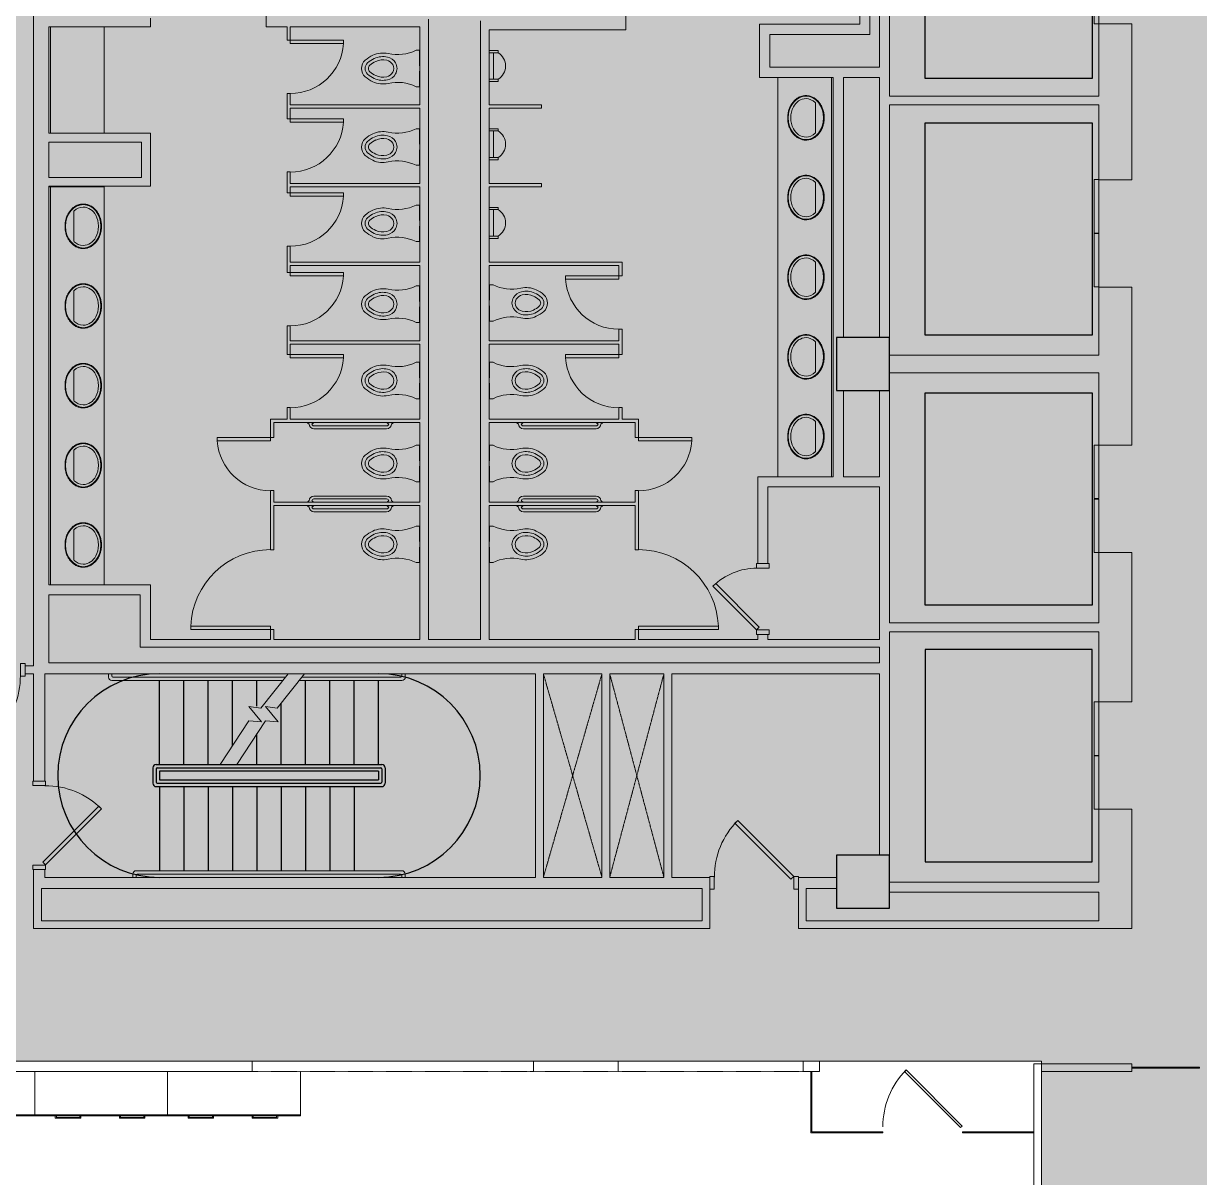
# Model space of a CAD drawing. Header units: inches. Extents: x 45807 to 48637, y -37659 to -35436.
# Drawn here: x 46402 to 46933, y -36914 to -36393 of the extents above; entities that cross this region are included whole.
import ezdxf

# ---------------------------------------------------------------- set-up
doc = ezdxf.new("R2010")
doc.units = ezdxf.units.IN
doc.header["$MEASUREMENT"] = 0
doc.linetypes.add('Demolished', pattern=[0.1875, 0.125, -0.0625])
doc.linetypes.add('Hidden 1_8_', pattern=[0.1875, 0.125, -0.0625])
for name, color, linetype, lineweight in [('3TRGC2LAT60_dwg', 8, 'Continuous', 9), ('A-DETL', 90, 'Continuous', 9), ('A-DETL-GENF', 92, 'Continuous', 9), ('A-DETL-HDLN', 90, 'Hidden 1_8_', 9), ('A-DETL-THIN', 151, 'Continuous', 9), ('A-DOOR', 31, 'Continuous', 13), ('A-DOOR-FRAM', 31, 'Continuous', 20), ('A-WALL', 113, 'Continuous', 9), ('AFUFR-3-DWLM', 7, 'Continuous', 9), ('AFUFR-3-EDLM', 7, 'Continuous', 9), ('AFUFR-3-HNPT', 7, 'Continuous', 9), ('AFUFR-3-TPLM', 7, 'Continuous', 9), ('I-FURN', 30, 'Continuous', 9), ('I-WALL', 2, 'Continuous', 9), ('P-SANR-FIXT', 6, 'Continuous', 9), ('Q-CASE', 31, 'Continuous', 9), ('Q-SPCQ', 91, 'Continuous', 9), ('S-COLS', 52, 'Continuous', 9)]:
    doc.layers.add(name, color=color, linetype=linetype, lineweight=lineweight)

# ---------------------------------------------------------------- blocks, each defined once
blk = doc.blocks.new('Single Flush - OTJ_SOLIDFLUSH_ALUM-4817984-FIRST FLOOR DEMOLITION')
at = {"layer": 'A-DOOR', "lineweight": 20}
for p, q in [((-7.42, 28.2), (-8.65, 26.96)), ((-8.65, 26.96), (16.67, 1.64)), ((17.91, 2.87), (-7.42, 28.2)), ((16.67, 1.64), (17.91, 2.87))]:
    blk.add_line(p, q, dxfattribs=at)
at = {"layer": 'A-DOOR', "lineweight": 9}
blk.add_arc((17.91, 2.87), 35.81, 135, 180.5, dxfattribs=at)
at = {"layer": 'A-DOOR-FRAM'}
for p, q in [((-20, -2.88), (-20, 2.87)), ((-20, 2.87), (-18, 2.87)), ((-18, -2.88), (-18, 2.87)), ((18, -2.88), (18, 2.87)), ((18, 2.87), (20, 2.87)), ((20, -2.88), (20, 2.87)), ((-20, -2.88), (-18, -2.88)), ((18, -2.88), (20, -2.88))]:
    blk.add_line(p, q, dxfattribs=at)
blk = doc.blocks.new('Concrete-Rectangular-Column - 24 x 24-V12-FIRST FLOOR DEMOLITION')
at = {"layer": 'S-COLS', "lineweight": 30}
for p, q in [((12, 12), (-12, 12)), ((-12, 12), (-12, -12)), ((12, -12), (12, 12)), ((-12, -12), (12, -12))]:
    blk.add_line(p, q, dxfattribs=at)
blk = doc.blocks.new('Single Glass Door - 36_ x 84_-5262769-FIRST FLOOR DEMOLITION')
at = {"layer": 'A-DOOR', "lineweight": 20}
for p, q in [((-7.42, 28.2), (-8.12, 27.49)), ((-8.12, 27.49), (17.2, 2.17)), ((17.91, 2.87), (-7.42, 28.2)), ((17.2, 2.17), (17.91, 2.87))]:
    blk.add_line(p, q, dxfattribs=at)
at = {"layer": 'A-DOOR', "lineweight": 9}
blk.add_arc((17.91, 2.87), 35.81, 135, 180.5, dxfattribs=at)
blk = doc.blocks.new('Single Flush - OTJ_SOLIDFLUSH_ALUM-4817986-FIRST FLOOR DEMOLITION')
at = {"layer": 'A-DOOR', "lineweight": 20}
for p, q in [((-7.42, 28.2), (-8.65, 26.96)), ((-8.65, 26.96), (16.67, 1.64)), ((17.91, 2.87), (-7.42, 28.2)), ((16.67, 1.64), (17.91, 2.87))]:
    blk.add_line(p, q, dxfattribs=at)
at = {"layer": 'A-DOOR', "lineweight": 9}
blk.add_arc((17.91, 2.87), 35.81, 135, 180.5, dxfattribs=at)
at = {"layer": 'A-DOOR-FRAM'}
for p, q in [((-20, -2.88), (-20, 2.87)), ((-20, 2.87), (-18, 2.87)), ((-18, -2.88), (-18, 2.87)), ((18, -2.88), (18, 2.87)), ((18, 2.87), (20, 2.87)), ((20, -2.88), (20, 2.87)), ((-20, -2.88), (-18, -2.88)), ((18, -2.88), (20, -2.88))]:
    blk.add_line(p, q, dxfattribs=at)
blk = doc.blocks.new('Elevator Door-Center _1_ - 48_ x 84_-4818869-FIRST FLOOR DEMOLITION')
at = {"layer": 'Q-SPCQ'}
for p, q in [((-28.15, 9.5), (-4.03, 9.5)), ((-28.15, 9.5), (-28.15, 7.5)), ((-4.03, 7.5), (-28.15, 7.5)), ((-4.03, 7.5), (-4.03, 9.5)), ((-3.78, 9.5), (20.35, 9.5)), ((-3.78, 7.5), (-3.78, 9.5)), ((20.35, 7.5), (-3.78, 7.5)), ((20.35, 9.5), (20.35, 7.5))]:
    blk.add_line(p, q, dxfattribs=at)
blk = doc.blocks.new('Single-Flush - 24_ x 84_-4824302-FIRST FLOOR DEMOLITION')
at = {"layer": 'A-DOOR', "lineweight": 20}
for p, q in [((10.5, 0.75), (10.5, 24.77)), ((12, 24.77), (10.5, 24.77)), ((12, 0.75), (12, 24.77)), ((12, 0.75), (10.5, 0.75))]:
    blk.add_line(p, q, dxfattribs=at)
at = {"layer": 'A-DOOR', "lineweight": 9}
blk.add_arc((12, 0.75), 24.07, 93.5734, 180, dxfattribs=at)
blk = doc.blocks.new('Single-Flush - 36_ x 84_-4824223-FIRST FLOOR DEMOLITION')
at = {"layer": 'A-DOOR', "lineweight": 20}
for p, q in [((16.5, -0.75), (16.5, -36.79)), ((18, -0.75), (16.5, -0.75)), ((18, -0.75), (18, -36.79)), ((18, -36.79), (16.5, -36.79))]:
    blk.add_line(p, q, dxfattribs=at)
at = {"layer": 'A-DOOR', "lineweight": 9}
blk.add_arc((18, -0.75), 36.07, 180, 267.6164, dxfattribs=at)
blk = doc.blocks.new('Single-Flush - 24_ x 84_-4824374-FIRST FLOOR DEMOLITION')
at = {"layer": 'A-DOOR', "lineweight": 20}
for p, q in [((10.5, -0.75), (10.5, -24.77)), ((12, -0.75), (10.5, -0.75)), ((12, -0.75), (12, -24.77)), ((12, -24.77), (10.5, -24.77))]:
    blk.add_line(p, q, dxfattribs=at)
at = {"layer": 'A-DOOR', "lineweight": 9}
blk.add_arc((12, -0.75), 24.07, 180, 266.4266, dxfattribs=at)
blk = doc.blocks.new('Single-Flush - 36_ x 84_-4824839-FIRST FLOOR DEMOLITION')
at = {"layer": 'A-DOOR', "lineweight": 20}
for p, q in [((16.5, 0.75), (16.5, 36.79)), ((18, 36.79), (16.5, 36.79)), ((18, 0.75), (18, 36.79)), ((18, 0.75), (16.5, 0.75))]:
    blk.add_line(p, q, dxfattribs=at)
at = {"layer": 'A-DOOR', "lineweight": 9}
blk.add_arc((18, 0.75), 36.07, 92.3836, 180, dxfattribs=at)
blk = doc.blocks.new('Single Flush - 2_3-4825079-FIRST FLOOR DEMOLITION')
at = {"layer": 'A-DOOR', "lineweight": 20}
for p, q in [((-7, -21.3), (12.67, -1.64)), ((13.91, -2.88), (-5.76, -22.54)), ((12.67, -1.64), (13.91, -2.88)), ((-5.76, -22.54), (-7, -21.3))]:
    blk.add_line(p, q, dxfattribs=at)
at = {"layer": 'A-DOOR', "lineweight": 9}
blk.add_arc((13.91, -2.88), 27.81, 179.5, 225, dxfattribs=at)
at = {"layer": 'A-DOOR-FRAM'}
for p, q in [((-16, 2.88), (-16, -2.88)), ((-16, 2.88), (-14, 2.88)), ((-14, 2.88), (-14, -2.88)), ((14, 2.88), (14, -2.88)), ((14, 2.88), (16, 2.88)), ((16, 2.88), (16, -2.88)), ((-16, -2.88), (-14, -2.88)), ((14, -2.88), (16, -2.88))]:
    blk.add_line(p, q, dxfattribs=at)
blk = doc.blocks.new('P-Urinal-Wall-3D - P-Urinal-Wall-3D-4825173-FIRST FLOOR DEMOLITION')
at = {"layer": 'P-SANR-FIXT'}
for p, q in [((-11.29, 2), (-11.29, 6)), ((-11.29, 6), (-10.29, 6)), ((-10.29, 6), (-10.29, 2)), ((2.73, 6), (1.71, 6)), ((1.71, 6), (1.71, 2)), ((2.73, 2), (2.73, 6)), ((-10.29, 2), (-11.29, 2)), ((1.71, 3.85), (-10.29, 3.85)), ((-10.29, 3.85), (-10.29, 2)), ((-10.29, 2), (1.71, 2)), ((1.71, 2), (1.71, 3.85)), ((1.71, 2), (2.73, 2))]:
    blk.add_line(p, q, dxfattribs=at)
blk.add_arc((-4.29, 2.39), 7, 31.0027, 148.9973, dxfattribs=at)
blk = doc.blocks.new('P-Toilet-Wall-3D - Wall Mount-4825311-FIRST FLOOR DEMOLITION')
at = {"layer": 'P-SANR-FIXT'}
for p, q in [((46612.56, -36553.1), (46612.56, -36546.1)), ((46612.56, -36546.1), (46614.18, -36546.1)), ((46612.5, -36553.1), (46612.56, -36553.1)), ((46612.56, -36555.6), (46612.5, -36555.6)), ((46612.56, -36562.6), (46612.56, -36555.6)), ((46614.18, -36562.6), (46612.56, -36562.6))]:
    blk.add_line(p, q, dxfattribs=at)
for centre, radius, start, end in [((46622.6, -36529.25), 18.83, 243.4615, 282.704), ((46628.35, -36554.78), 5.71, 102.704, 149.296), ((46629.14, -36558.28), 10.93, 65.296, 102.704), ((46629.14, -36558.28), 9.3, 65.296, 102.704), ((46627.82, -36561.16), 12.47, 48.704, 65.296), ((46627.82, -36561.16), 14.09, 48.704, 65.296), ((46627.63, -36554.35), 4.87, 149.296, 210.704), ((46627.63, -36554.35), 3.4, 149.296, 210.704), ((46628.35, -36554.78), 4.24, 102.704, 149.296), ((46629.14, -36558.28), 7.83, 65.296, 102.704), ((46627.82, -36561.16), 11, 48.704, 65.296), ((46633.8, -36554.35), 1.93, 311.296, 48.704), ((46633.8, -36554.35), 3.4, 311.296, 48.704), ((46633.8, -36554.35), 5.03, 311.296, 48.704), ((46622.6, -36579.45), 18.83, 77.296, 116.5385), ((46628.35, -36553.92), 5.71, 210.704, 257.296), ((46628.35, -36553.92), 4.24, 210.704, 257.296), ((46629.14, -36550.41), 10.93, 257.296, 294.704), ((46629.14, -36550.41), 9.3, 257.296, 294.704), ((46629.14, -36550.41), 7.83, 257.296, 294.704), ((46627.82, -36547.54), 11, 294.704, 311.296), ((46627.82, -36547.54), 12.47, 294.704, 311.296), ((46627.82, -36547.54), 14.09, 294.704, 311.296)]:
    blk.add_arc(centre, radius, start, end, dxfattribs=at)
blk = doc.blocks.new('C-Counter Top - ADJ HEIGHT-4827639-FIRST FLOOR DEMOLITION')
at = {"layer": 'Q-CASE'}
for p, q in [((-47.26, -0.75), (0.74, -0.75)), ((-47.26, -25), (0.74, -25))]:
    blk.add_line(p, q, dxfattribs=at)
blk = doc.blocks.new('P-Lavatory-Circular - LAVATORY-2975574-FIRST FLOOR DEMOLITION')
at = {"layer": 'P-SANR-FIXT'}
for p, q in [((-6.55, 4.28), (-6.11, 4.28)), ((-6.11, 4.28), (-6.55, 4.28)), ((-6.11, 4.28), (-4.65, 4.27)), ((-4.65, 4.27), (-6.11, 4.28)), ((-4.65, 4.27), (-3.38, 4.27)), ((-3.38, 4.27), (-4.65, 4.27)), ((-3.38, 4.27), (-2.55, 4.27)), ((-2.55, 4.27), (-3.38, 4.27)), ((-2.55, 4.27), (0.05, 4.27)), ((0.05, 4.27), (-2.55, 4.27)), ((0.05, 4.27), (1.38, 4.27)), ((1.38, 4.27), (0.05, 4.27)), ((1.38, 4.27), (2.13, 4.27)), ((2.13, 4.27), (1.38, 4.27)), ((2.13, 4.27), (3.6, 4.27)), ((3.6, 4.27), (2.13, 4.27)), ((3.6, 4.27), (4.3, 4.27)), ((4.3, 4.27), (3.6, 4.27)), ((4.3, 4.27), (4.92, 4.27)), ((4.92, 4.27), (4.3, 4.27)), ((4.92, 4.27), (5.55, 4.28)), ((5.55, 4.28), (4.92, 4.27)), ((5.55, 4.28), (5.64, 4.28)), ((5.64, 4.28), (5.55, 4.28)), ((5.64, 4.28), (5.69, 4.28)), ((5.69, 4.28), (5.64, 4.28)), ((5.69, 4.28), (6.3, 4.28)), ((6.3, 4.28), (5.69, 4.28)), ((6.3, 4.28), (6.45, 4.28)), ((6.45, 4.28), (6.3, 4.28)), ((6.45, 4.28), (6.55, 4.28)), ((6.55, 4.28), (6.45, 4.28)), ((0.13, -6.89), (-0.13, -6.89)), ((-0.13, -6.89), (0.13, -6.89))]:
    blk.add_line(p, q, dxfattribs=at)
for centre, radius, start, end in [((-2.73, -0.08), 5.97, 135.0983, 178.3066), ((-2.73, -0.08), 5.97, 135.0981, 178.3067), ((-2.24, 0.23), 6.45, 181.2745, 245.2065), ((-2.24, 0.23), 6.45, 181.2743, 245.2066), ((-6.56, 3.68), 0.604, 89.7857, 131.7769), ((-6.56, 3.68), 0.604, 89.7871, 131.7784), ((2.24, 0.23), 6.45, 294.7935, 358.7255), ((2.24, 0.23), 6.45, 294.7935, 358.7255), ((6.56, 3.68), 0.604, 48.2231, 90.2143), ((6.56, 3.68), 0.604, 48.2231, 90.2145), ((2.73, -0.08), 5.97, 1.6934, 44.9017), ((2.73, -0.08), 5.97, 1.6934, 44.9017), ((-0.13, 2.98), 9.86, 240.715, 269.9869), ((-0.13, 2.98), 9.86, 240.715, 269.987), ((0.13, 2.98), 9.86, 270.0131, 299.285), ((0.13, 2.98), 9.86, 270.0131, 299.285)]:
    blk.add_arc(centre, radius, start, end, dxfattribs=at)
blk.add_ellipse((0, 0), major_axis=(9.81, 0), ratio=0.814875, dxfattribs=at)
for points in [[(10.06, 0), (10.06, 0.3), (10.02, 0.87), (9.89, 1.58), (9.72, 2.14), (9.57, 2.56), (9.4, 2.96), (9.2, 3.36), (8.97, 3.75), (8.72, 4.13), (8.44, 4.5), (8.14, 4.86), (7.82, 5.2), (7.48, 5.53), (7.12, 5.84), (6.74, 6.14), (6.34, 6.42), (5.92, 6.68), (5.48, 6.93), (5.03, 7.15), (4.57, 7.36), (4.09, 7.55), (3.61, 7.71), (3.11, 7.86), (2.61, 7.98), (2.09, 8.08), (1.57, 8.16), (1.05, 8.22), (0.53, 8.25), (0, 8.26), (-0.53, 8.25), (-1.03, 8.22), (-1.51, 8.17), (-2.11, 8.08), (-2.72, 7.96), (-3.3, 7.8), (-3.87, 7.63), (-4.58, 7.37), (-5.37, 7), (-6.01, 6.63), (-6.49, 6.32), (-6.95, 5.98), (-7.49, 5.53), (-7.98, 5.04), (-8.33, 4.64), (-8.67, 4.21), (-9.04, 3.66), (-9.41, 2.97), (-9.7, 2.24), (-9.91, 1.51), (-10.03, 0.77), (-10.06, 0.26), (-10.06, 0)], [(-10.06, 0), (-10.06, -0.29), (-10.02, -0.87), (-9.89, -1.57), (-9.72, -2.13), (-9.57, -2.55), (-9.4, -2.96), (-9.2, -3.35), (-8.97, -3.74), (-8.72, -4.12), (-8.44, -4.49), (-8.14, -4.85), (-7.82, -5.19), (-7.48, -5.52), (-7.12, -5.84), (-6.74, -6.13), (-6.34, -6.41), (-5.92, -6.68), (-5.48, -6.92), (-5.03, -7.15), (-4.57, -7.35), (-4.09, -7.54), (-3.61, -7.71), (-3.11, -7.85), (-2.61, -7.97), (-2.09, -8.07), (-1.57, -8.15), (-1.05, -8.21), (-0.53, -8.24), (0, -8.25), (0.53, -8.24), (1.03, -8.21), (1.51, -8.16), (2.12, -8.07), (2.72, -7.95), (3.3, -7.8), (3.87, -7.62), (4.58, -7.36), (5.37, -6.99), (6.01, -6.62), (6.49, -6.31), (6.95, -5.98), (7.49, -5.53), (7.98, -5.04), (8.33, -4.63), (8.67, -4.2), (9.04, -3.65), (9.41, -2.96), (9.7, -2.24), (9.91, -1.5), (10.03, -0.76), (10.06, -0.25), (10.06, 0)]]:
    blk.add_open_spline(points, degree=3, knots=[0, 0, 0, 0, 0.033333, 0.066667, 0.083333, 0.1, 0.116667, 0.133333, 0.15, 0.166667, 0.183333, 0.2, 0.216667, 0.233333, 0.25, 0.266667, 0.283333, 0.3, 0.316667, 0.333333, 0.35, 0.366667, 0.383333, 0.4, 0.416667, 0.433333, 0.45, 0.466667, 0.483333, 0.5, 0.516667, 0.533333, 0.547917, 0.5625, 0.591667, 0.60625, 0.620833, 0.65, 0.679167, 0.708333, 0.722917, 0.7375, 0.766667, 0.795833, 0.810417, 0.825, 0.854167, 0.883333, 0.9125, 0.941667, 0.970833, 1, 1, 1, 1], dxfattribs=at)
blk = doc.blocks.new('P-Grab_Bar-36in - 36 INCH-3759717-FIRST FLOOR DEMOLITION')
at = {"layer": 'I-FURN'}
for p, q in [((46625.64, -36608.74), (46625.71, -36608.74)), ((46626.98, -36608.74), (46627.05, -36608.74)), ((46627.92, -36606.56), (46660.78, -36606.56)), ((46660.77, -36607.83), (46627.92, -36607.83)), ((46661.64, -36608.74), (46661.71, -36608.74)), ((46662.98, -36608.74), (46663.05, -36608.74)), ((46624.95, -36609.35), (46624.95, -36609.21)), ((46627.75, -36609.35), (46624.95, -36609.35)), ((46627.75, -36609.21), (46627.75, -36609.35)), ((46660.95, -36609.35), (46660.95, -36609.21)), ((46663.75, -36609.35), (46660.95, -36609.35)), ((46663.75, -36609.21), (46663.75, -36609.35))]:
    blk.add_line(p, q, dxfattribs=at)
for centre, radius, start, end in [((46625.39, -36608.61), 0.259, 270.2678, 327.7398), ((46625.64, -36608.77), 0.0327, 86.7864, 147.7398), ((46627.92, -36608.77), 2.21, 90, 179.1445), ((46627.93, -36608.78), 0.946, 90.5765, 177.6589), ((46627.05, -36608.77), 0.0327, 32.2602, 93.2136), ((46627.3, -36608.61), 0.259, 212.2602, 269.7322), ((46660.76, -36608.78), 0.946, 2.3393, 89.6607), ((46660.77, -36608.77), 2.21, 0.8636, 89.8856), ((46661.39, -36608.61), 0.259, 270.2661, 327.7339), ((46661.64, -36608.77), 0.0327, 86.7675, 147.7339), ((46663.05, -36608.77), 0.0327, 32.2704, 93.2464), ((46663.3, -36608.61), 0.259, 212.2704, 269.7352), ((46625.04, -36609.21), 0.0934, 88.0011, 180), ((46625.04, -36609.02), 0.0984, 272.9558, 347.0471), ((46625.22, -36609.09), 0.0975, 89.156, 150.8479), ((46625.2, -36608.89), 0.0998, 280.0133, 343.9943), ((46625.38, -36608.97), 0.0983, 82.1862, 147.824), ((46627.31, -36608.97), 0.0983, 32.176, 97.8138), ((46627.49, -36608.89), 0.0998, 196.0057, 259.9867), ((46627.47, -36609.09), 0.0975, 29.1521, 90.844), ((46627.65, -36609.02), 0.0984, 192.9529, 267.0442), ((46627.65, -36609.21), 0.0934, 360, 91.9989), ((46661.04, -36609.21), 0.0934, 88, 180), ((46661.04, -36609.02), 0.0984, 272.955, 347.045), ((46661.22, -36609.09), 0.0975, 89.1532, 150.8468), ((46661.2, -36608.89), 0.0998, 280.0117, 343.9883), ((46661.38, -36608.97), 0.0983, 82.1794, 147.8206), ((46663.31, -36608.97), 0.0983, 32.1818, 97.8257), ((46663.49, -36608.89), 0.0998, 196.0161, 259.9895), ((46663.47, -36609.09), 0.0975, 29.154, 90.8489), ((46663.65, -36609.02), 0.0984, 192.9565, 267.0456), ((46663.65, -36609.21), 0.0934, 0, 92.0008)]:
    blk.add_arc(centre, radius, start, end, dxfattribs=at)
blk = doc.blocks.new('3TRGC2LAT60_dwg-5415756-FIRST FLOOR DEMOLITION')
at = {"layer": 'AFUFR-3-DWLM'}
for p, q in [((0, -19.5), (0, -20)), ((0, -20), (29.47, -20)), ((29.47, -19.5), (29.47, -20)), ((29.47, -19.5), (29.47, -20)), ((29.47, -20), (60, -20)), ((60, -19.5), (60, -20))]:
    blk.add_line(p, q, dxfattribs=at)
at = {"layer": 'AFUFR-3-EDLM'}
for p, q in [((0, -19.5), (0, 0)), ((60, -19.5), (60, 0)), ((60, -19.5), (0, -19.5))]:
    blk.add_line(p, q, dxfattribs=at)
at = {"layer": 'AFUFR-3-HNPT'}
for p, q in [((9.23, -21.08), (9.23, -20)), ((9.23, -21.08), (20.77, -21.08)), ((9.73, -20.78), (9.73, -20)), ((9.73, -20.78), (20.27, -20.78)), ((20.27, -20.78), (20.27, -20)), ((20.77, -21.08), (20.77, -20)), ((38.22, -21.08), (38.22, -20)), ((38.22, -21.08), (49.75, -21.08)), ((38.72, -20.78), (38.72, -20)), ((38.72, -20.78), (49.25, -20.78)), ((49.25, -20.78), (49.25, -20)), ((49.75, -21.08), (49.75, -20))]:
    blk.add_line(p, q, dxfattribs=at)
at = {"layer": 'AFUFR-3-TPLM'}
for p, q in [((0, -19.5), (0, 0)), ((60, -19.5), (60, 0)), ((0, -19.5), (60, -19.5))]:
    blk.add_line(p, q, dxfattribs=at)

msp = doc.modelspace()

# ---------------------------------------------------------------- hatches: boundary and pattern name
at = {"layer": 'A-DETL-GENF'}
h = msp.add_hatch(color=9, dxfattribs=at)
h.paths.add_polyline_path([(48135.43, -37658.85), (48135.43, -37255.85), (48256.43, -37255.85), (48256.43, -36855.85), (48636.43, -36855.85), (48636.43, -36432.85), (48075.43, -36432.85), (48075.43, -35435.85), (45807.43, -35435.85), (45807.43, -36911.1), (46010.06, -36911.1), (46010.06, -36715.47), (46346.43, -36715.47), (46346.43, -36861.97), (46862.06, -36861.97), (46862.06, -37049.35), (46569.93, -37049.35), (46569.93, -37658.85), (48134.43, -37658.85)], flags=0)
h.paths.add_polyline_path([(46426.05, -36636.53), (46426.05, -36636.53), (46425.7, -36636.26)], flags=0)
h.paths.add_polyline_path([(46424.23, -36620.61), (46424.23, -36620.61), (46424.32, -36620.54)], flags=0)
h.paths.add_polyline_path([(46426.05, -36600.53), (46426.05, -36600.53), (46425.2, -36599.88)], flags=0)
h.paths.add_polyline_path([(46424.23, -36584.61), (46424.23, -36584.61), (46424.32, -36584.54)], flags=0)
h.paths.add_polyline_path([(46747.54, -36560.8), (46747.54, -36560.8), (46747.54, -36546.77)], flags=0)
h.paths.add_polyline_path([(46747.54, -36575.15), (46747.54, -36575.15), (46747.54, -36560.8)], flags=0)
h.paths.add_polyline_path([(46749.59, -36574.71), (46749.59, -36574.71), (46750, -36574.71)], flags=0)
h.paths.add_polyline_path([(46433.88, -36566.57), (46433.88, -36566.57), (46433.88, -36564.83)], flags=0)
h.paths.add_polyline_path([(46426.05, -36564.53), (46426.05, -36564.53), (46425.2, -36563.88)], flags=0)
h.paths.add_polyline_path([(46424.23, -36548.61), (46424.23, -36548.61), (46424.32, -36548.54)], flags=0)
h.paths.add_polyline_path([(46749.59, -36538.71), (46749.59, -36538.71), (46750, -36538.71)], flags=0)
h.paths.add_polyline_path([(46426.05, -36528.53), (46426.05, -36528.53), (46425.2, -36527.88)], flags=0)
h.paths.add_polyline_path([(46747.54, -36517.73), (46747.54, -36517.73), (46747.54, -36514.32)], flags=0)
h.paths.add_polyline_path([(46424.23, -36512.61), (46424.23, -36512.61), (46424.32, -36512.54)], flags=0)
h.paths.add_polyline_path([(46749.59, -36502.71), (46749.59, -36502.71), (46750, -36502.71)], flags=0)
h.paths.add_polyline_path([(46426.05, -36492.53), (46426.05, -36492.53), (46425.2, -36491.88)], flags=0)
h.paths.add_polyline_path([(46747.54, -36474.67), (46747.54, -36474.67), (46747.54, -36473.46)], flags=0)
h.paths.add_polyline_path([(46747.54, -36489.02), (46747.54, -36489.02), (46747.54, -36478.32)], flags=0)
h.paths.add_polyline_path([(46749.59, -36466.71), (46749.59, -36466.71), (46750, -36466.71)], flags=0)

# ---------------------------------------------------------------- linework, layer by layer
at = {"layer": 'A-DETL', "lineweight": 30}
for p, q in [((46809.43, -36417.85), (46809.43, -36321.85)), ((46884.93, -36321.85), (46884.93, -36417.85)), ((46884.93, -36417.85), (46809.43, -36417.85)), ((46809.43, -36437.85), (46884.93, -36437.85)), ((46809.43, -36533.85), (46809.43, -36437.85)), ((46884.93, -36437.85), (46884.93, -36533.85)), ((46884.93, -36533.85), (46809.43, -36533.85)), ((46809.43, -36559.85), (46884.93, -36559.85)), ((46809.43, -36655.85), (46809.43, -36559.85)), ((46884.93, -36559.85), (46884.93, -36655.85)), ((46884.93, -36655.85), (46809.43, -36655.85)), ((46809.43, -36675.85), (46809.43, -36771.85)), ((46884.93, -36675.85), (46809.43, -36675.85)), ((46884.93, -36771.85), (46884.93, -36675.85)), ((46463.43, -36727.85), (46463.43, -36689.85)), ((46474.43, -36727.85), (46474.43, -36689.85)), ((46485.43, -36727.85), (46485.43, -36689.85)), ((46496.43, -36719.42), (46496.43, -36689.85)), ((46507.43, -36701.57), (46507.43, -36689.85)), ((46529.43, -36727.85), (46529.43, -36689.85)), ((46540.43, -36727.85), (46540.43, -36689.85)), ((46551.43, -36727.85), (46551.43, -36689.85)), ((46562.43, -36727.85), (46562.43, -36689.85)), ((46518.43, -36727.85), (46518.43, -36700.22)), ((46507.43, -36727.85), (46507.43, -36714.06)), ((46460.43, -36729.35), (46460.43, -36736.35)), ((46461.93, -36727.85), (46563.93, -36727.85)), ((46461.93, -36729.85), (46461.93, -36735.85)), ((46462.43, -36729.35), (46563.43, -36729.35)), ((46562.43, -36730.85), (46463.43, -36730.85)), ((46463.43, -36730.85), (46463.43, -36734.85)), ((46562.43, -36730.85), (46562.43, -36734.85)), ((46563.93, -36729.85), (46563.93, -36735.85)), ((46565.43, -36729.35), (46565.43, -36736.35)), ((46462.43, -36736.35), (46563.43, -36736.35)), ((46463.43, -36734.85), (46562.43, -36734.85)), ((46461.93, -36737.85), (46563.93, -36737.85)), ((46463.43, -36737.85), (46463.43, -36775.85)), ((46474.43, -36737.85), (46474.43, -36775.85)), ((46485.43, -36737.85), (46485.43, -36775.85)), ((46496.43, -36737.85), (46496.43, -36775.85)), ((46507.43, -36737.85), (46507.43, -36775.85)), ((46518.43, -36737.85), (46518.43, -36775.85)), ((46529.43, -36737.85), (46529.43, -36775.85)), ((46540.43, -36737.85), (46540.43, -36775.85)), ((46551.43, -36737.85), (46551.43, -36775.85)), ((46809.43, -36771.85), (46884.93, -36771.85))]:
    msp.add_line(p, q, dxfattribs=at)
at = {"layer": 'A-DETL', "lineweight": 13}
for p, q in [((46440.43, -36686.85), (46440.43, -36688.35)), ((46441.93, -36686.85), (46441.93, -36687.85)), ((46442.43, -36688.35), (46520.34, -36688.35)), ((46509.19, -36702.44), (46521.53, -36686.85)), ((46516.68, -36702.44), (46529.02, -36686.85)), ((46527.83, -36688.35), (46572.53, -36688.35)), ((46573.03, -36686.85), (46573.03, -36687.85)), ((46574.53, -36686.85), (46574.53, -36688.35)), ((46441.93, -36689.85), (46519.15, -36689.85)), ((46526.64, -36689.85), (46573.03, -36689.85)), ((46509.55, -36708.53), (46503.81, -36701.72)), ((46503.81, -36701.72), (46509.19, -36702.44)), ((46511.3, -36701.72), (46516.68, -36702.44)), ((46517.04, -36708.53), (46511.3, -36701.72)), ((46490.91, -36727.85), (46503.81, -36708.17)), ((46498.39, -36727.85), (46511.3, -36708.17)), ((46503.81, -36708.17), (46509.55, -36708.53)), ((46511.3, -36708.17), (46517.04, -36708.53)), ((46451.43, -36778.85), (46451.43, -36777.35)), ((46452.93, -36775.85), (46572.93, -36775.85)), ((46452.93, -36778.85), (46452.93, -36777.85)), ((46453.43, -36777.35), (46572.43, -36777.35)), ((46572.93, -36778.85), (46572.93, -36777.85)), ((46574.43, -36778.85), (46574.43, -36777.35))]:
    msp.add_line(p, q, dxfattribs=at)
at = {"layer": 'A-DETL', "lineweight": 30}
for centre, radius, start, end in [((46463.43, -36732.85), 46, 90, 270), ((46562.43, -36732.85), 46, 270, 90), ((46461.93, -36729.35), 1.5, 90, 180), ((46462.43, -36729.85), 0.5, 90, 180), ((46563.43, -36729.85), 0.5, 0, 90), ((46563.93, -36729.35), 1.5, 0, 90), ((46461.93, -36736.35), 1.5, 180, 270), ((46462.43, -36735.85), 0.5, 180, 270), ((46563.43, -36735.85), 0.5, 270, 0), ((46563.93, -36736.35), 1.5, 270, 0)]:
    msp.add_arc(centre, radius, start, end, dxfattribs=at)
at = {"layer": 'A-DETL', "lineweight": 13}
for centre, radius, start, end in [((46441.93, -36688.35), 1.5, 180, 270), ((46442.43, -36687.85), 0.5, 180, 270), ((46572.53, -36687.85), 0.5, 270, 0), ((46573.03, -36688.35), 1.5, 270, 0), ((46452.93, -36777.35), 1.5, 90, 180), ((46453.43, -36777.85), 0.5, 90, 180), ((46572.43, -36777.85), 0.5, 0, 90), ((46572.93, -36777.35), 1.5, 0, 90)]:
    msp.add_arc(centre, radius, start, end, dxfattribs=at)
at = {"layer": 'A-DETL-HDLN'}
for p, q in [((46636.93, -36686.85), (46663.43, -36778.85)), ((46663.43, -36686.85), (46636.93, -36778.85)), ((46666.93, -36686.85), (46691.43, -36778.85)), ((46691.43, -36686.85), (46666.93, -36778.85))]:
    msp.add_line(p, q, dxfattribs=at)
at = {"layer": 'A-DETL-THIN'}
for p, q in [((46346.43, -36861.97), (46862.06, -36861.97)), ((46862.06, -36861.97), (46862.06, -37049.35))]:
    msp.add_line(p, q, dxfattribs=at)
at = {"layer": 'A-WALL', "lineweight": 13}
for p, q in [((46406.43, -36280.35), (46406.43, -36683.35)), ((46788.81, -36305.85), (46788.81, -36412.76)), ((46784.56, -36398.01), (46784.56, -36309.81)), ((46779.93, -36314.44), (46779.93, -36393.38)), ((46793.43, -36425.85), (46793.43, -36314.1)), ((46413.43, -36442.6), (46413.43, -36394.6)), ((46779.93, -36393.38), (46734.61, -36393.38)), ((46734.61, -36393.38), (46734.61, -36417.38)), ((46902.93, -36393.22), (46887.93, -36393.22)), ((46887.93, -36393.22), (46887.93, -36425.85)), ((46902.93, -36463.6), (46902.93, -36393.22)), ((46739.23, -36398.01), (46784.56, -36398.01)), ((46739.23, -36412.76), (46739.23, -36398.01)), ((46734.61, -36417.38), (46767.93, -36417.38)), ((46788.81, -36412.76), (46739.23, -36412.76)), ((46767.93, -36417.38), (46767.93, -36597.81)), ((46772.56, -36417.38), (46788.81, -36417.38)), ((46772.56, -36534.85), (46772.56, -36417.38)), ((46788.81, -36417.38), (46788.81, -36534.85)), ((46793.43, -36534.85), (46793.43, -36429.85)), ((46887.93, -36429.85), (46887.93, -36463.6)), ((46413.43, -36462.6), (46413.43, -36446.6)), ((46887.93, -36463.6), (46902.93, -36463.6)), ((46413.43, -36646.6), (46413.43, -36466.6)), ((46902.93, -36512.1), (46887.93, -36512.1)), ((46887.93, -36512.1), (46887.93, -36542.85)), ((46902.93, -36583.6), (46902.93, -36512.1)), ((46887.93, -36542.85), (46793.43, -36542.85)), ((46793.43, -36550.85), (46887.93, -36550.85)), ((46887.93, -36550.85), (46887.93, -36583.6)), ((46772.56, -36597.81), (46772.56, -36558.85)), ((46788.81, -36558.85), (46788.81, -36597.81)), ((46793.43, -36663.85), (46793.43, -36558.85)), ((46887.93, -36583.6), (46902.93, -36583.6)), ((46767.93, -36597.81), (46733.84, -36597.81)), ((46733.84, -36597.81), (46733.84, -36637.07)), ((46788.81, -36597.81), (46772.56, -36597.81)), ((46738.46, -36602.43), (46788.81, -36602.43)), ((46738.46, -36637.07), (46738.46, -36602.43)), ((46788.81, -36602.43), (46788.81, -36671.35)), ((46902.93, -36632.1), (46887.93, -36632.1)), ((46887.93, -36632.1), (46887.93, -36663.85)), ((46902.93, -36699.6), (46902.93, -36632.1)), ((46733.84, -36637.07), (46738.46, -36637.07)), ((46459.37, -36646.6), (46413.43, -36646.6)), ((46413.43, -36681.85), (46413.43, -36651.22)), ((46413.43, -36651.22), (46454.75, -36651.22)), ((46454.75, -36651.22), (46454.75, -36674.85)), ((46459.37, -36671.35), (46459.37, -36646.6)), ((46733.84, -36669.07), (46733.84, -36671.35)), ((46738.46, -36669.07), (46733.84, -36669.07)), ((46738.46, -36671.35), (46738.46, -36669.07)), ((46793.43, -36768.85), (46793.43, -36667.85)), ((46887.93, -36667.85), (46887.93, -36699.6)), ((46454.75, -36674.85), (46459.37, -36674.85)), ((46788.81, -36674.85), (46788.81, -36681.85)), ((46406.43, -36686.85), (46406.56, -36686.85)), ((46411.56, -36686.85), (46413.43, -36686.85)), ((46788.81, -36686.85), (46788.81, -36768.85)), ((46887.93, -36699.6), (46902.93, -36699.6)), ((46902.93, -36748.1), (46887.93, -36748.1)), ((46887.93, -36748.1), (46887.93, -36780.97)), ((46902.93, -36801.97), (46902.93, -36748.1)), ((46887.93, -36780.97), (46793.43, -36780.97)), ((46793.43, -36785.6), (46887.93, -36785.6)), ((46887.93, -36785.6), (46887.93, -36798.47)), ((46887.93, -36801.97), (46902.93, -36801.97)), ((46505.37, -36861.97), (46346.68, -36861.97)), ((46505.37, -36866.6), (46505.37, -36861.97)), ((46632.43, -36861.97), (46630.68, -36861.97)), ((46761.68, -36861.97), (46754.43, -36861.97)), ((46761.68, -36866.6), (46761.68, -36861.97)), ((46342.06, -36866.6), (46505.37, -36866.6)), ((46630.68, -36866.6), (46632.43, -36866.6)), ((46754.43, -36866.6), (46761.68, -36866.6)), ((46902.93, -36865.1), (46902.93, -36864.6)), ((46858.56, -36894.35), (46858.56, -36893.85))]:
    msp.add_line(p, q, dxfattribs=at)
at = {"layer": 'A-WALL', "color": 250, "linetype": 'Demolished', "lineweight": 20}
for p, q in [((46630.68, -36861.97), (46505.37, -36861.97)), ((46754.43, -36861.97), (46632.43, -36861.97)), ((46670.68, -36861.97), (46670.68, -36866.6)), ((46670.68, -36866.6), (46670.68, -36861.97)), ((46505.37, -36866.6), (46630.68, -36866.6)), ((46632.43, -36866.6), (46754.43, -36866.6))]:
    msp.add_line(p, q, dxfattribs=at)
at = {"layer": 'A-WALL', "color": 10, "linetype": 'Demolished', "lineweight": 13}
msp.add_line((46505.37, -36861.97), (46505.37, -36866.6), dxfattribs=at)
at = {"layer": 'A-WALL'}
for p, q in [((46632.43, -36866.6), (46632.43, -36861.97)), ((46754.43, -36861.97), (46754.43, -36866.6))]:
    msp.add_line(p, q, dxfattribs=at)
at = {"layer": 'I-WALL', "lineweight": 13}
for p, q in [((46674.21, -36395.85), (46674.21, -36331.85)), ((46511.68, -36333.35), (46511.68, -36394.6)), ((46459.37, -36394.6), (46459.37, -36390.6)), ((46413.43, -36394.6), (46459.37, -36394.6)), ((46511.68, -36394.6), (46521.08, -36394.6)), ((46521.08, -36394.6), (46521.08, -36400.6)), ((46522.58, -36394.6), (46581.08, -36394.6)), ((46522.58, -36400.6), (46522.58, -36394.6)), ((46581.08, -36394.6), (46581.08, -36429.85)), ((46585.08, -36671.35), (46585.08, -36391.1)), ((46608.5, -36391.85), (46608.5, -36671.35)), ((46612.5, -36405.22), (46612.5, -36395.85)), ((46612.5, -36395.85), (46674.21, -36395.85)), ((46521.08, -36400.6), (46522.58, -36400.6)), ((46612.5, -36429.85), (46612.5, -36419.24)), ((46521.08, -36424.6), (46521.08, -36436.1)), ((46522.58, -36424.6), (46521.08, -36424.6)), ((46522.58, -36429.85), (46522.58, -36424.6)), ((46887.93, -36425.85), (46793.43, -36425.85)), ((46581.08, -36429.85), (46522.58, -36429.85)), ((46522.58, -36436.1), (46522.58, -36431.35)), ((46522.58, -36431.35), (46581.08, -36431.35)), ((46581.08, -36431.35), (46581.08, -36465.35)), ((46636.11, -36429.85), (46612.5, -36429.85)), ((46612.5, -36440.6), (46612.5, -36431.35)), ((46612.5, -36431.35), (46636.11, -36431.35)), ((46636.11, -36431.35), (46636.11, -36429.85)), ((46793.43, -36429.85), (46887.93, -36429.85)), ((46521.08, -36436.1), (46522.58, -36436.1)), ((46459.37, -36442.6), (46413.43, -36442.6)), ((46459.37, -36466.6), (46459.37, -36442.6)), ((46413.43, -36446.6), (46455.37, -36446.6)), ((46455.37, -36446.6), (46455.37, -36462.6)), ((46612.5, -36465.35), (46612.5, -36454.62)), ((46455.37, -36462.6), (46413.43, -36462.6)), ((46521.08, -36460.1), (46521.08, -36469.6)), ((46522.58, -36460.1), (46521.08, -36460.1)), ((46522.58, -36465.35), (46522.58, -36460.1)), ((46581.08, -36465.35), (46522.58, -36465.35)), ((46636.11, -36465.35), (46612.5, -36465.35)), ((46636.11, -36466.85), (46636.11, -36465.35)), ((46413.43, -36466.6), (46459.37, -36466.6)), ((46521.08, -36469.6), (46522.58, -36469.6)), ((46522.58, -36469.6), (46522.58, -36466.85)), ((46522.58, -36466.85), (46581.08, -36466.85)), ((46581.08, -36466.85), (46581.08, -36500.85)), ((46612.5, -36476.1), (46612.5, -36466.85)), ((46612.5, -36466.85), (46636.11, -36466.85)), ((46612.5, -36500.85), (46612.5, -36490.12)), ((46521.08, -36493.6), (46521.08, -36505.6)), ((46522.58, -36493.6), (46521.08, -36493.6)), ((46522.58, -36500.85), (46522.58, -36493.6)), ((46581.08, -36500.85), (46522.58, -36500.85)), ((46522.58, -36505.6), (46522.58, -36502.35)), ((46522.58, -36502.35), (46581.08, -36502.35)), ((46581.08, -36502.35), (46581.08, -36536.35)), ((46672.5, -36500.85), (46612.5, -36500.85)), ((46612.5, -36536.35), (46612.5, -36502.35)), ((46612.5, -36502.35), (46671, -36502.35)), ((46671, -36502.35), (46671, -36507.1)), ((46672.5, -36507.1), (46672.5, -36500.85)), ((46521.08, -36505.6), (46522.58, -36505.6)), ((46671, -36507.1), (46672.5, -36507.1)), ((46521.08, -36529.6), (46521.08, -36542.6)), ((46522.58, -36529.6), (46521.08, -36529.6)), ((46522.58, -36536.35), (46522.58, -36529.6)), ((46672.5, -36531.1), (46671, -36531.1)), ((46671, -36531.1), (46671, -36536.35)), ((46672.5, -36542.6), (46672.5, -36531.1)), ((46581.08, -36536.35), (46522.58, -36536.35)), ((46522.58, -36542.6), (46522.58, -36537.85)), ((46522.58, -36537.85), (46581.08, -36537.85)), ((46581.08, -36537.85), (46581.08, -36571.85)), ((46671, -36536.35), (46612.5, -36536.35)), ((46612.5, -36571.85), (46612.5, -36537.85)), ((46612.5, -36537.85), (46671, -36537.85)), ((46671, -36537.85), (46671, -36542.6)), ((46521.08, -36542.6), (46522.58, -36542.6)), ((46671, -36542.6), (46672.5, -36542.6)), ((46521.08, -36566.6), (46521.08, -36571.85)), ((46522.58, -36566.6), (46521.08, -36566.6)), ((46522.58, -36571.85), (46522.58, -36566.6)), ((46672.5, -36566.6), (46671, -36566.6)), ((46671, -36566.6), (46671, -36571.85)), ((46672.5, -36571.85), (46672.5, -36566.6)), ((46521.08, -36571.85), (46513.58, -36571.85)), ((46513.58, -36571.85), (46513.58, -36580.1)), ((46515.08, -36573.35), (46530.27, -36573.35)), ((46515.08, -36580.1), (46515.08, -36573.35)), ((46581.08, -36571.85), (46522.58, -36571.85)), ((46533.07, -36573.35), (46566.27, -36573.35)), ((46569.07, -36573.35), (46581.08, -36573.35)), ((46581.08, -36573.35), (46581.08, -36609.35)), ((46671, -36571.85), (46612.5, -36571.85)), ((46612.5, -36609.35), (46612.5, -36573.35)), ((46612.5, -36573.35), (46624.93, -36573.35)), ((46627.73, -36573.35), (46660.93, -36573.35)), ((46663.73, -36573.35), (46678.5, -36573.35)), ((46680, -36571.85), (46672.5, -36571.85)), ((46678.5, -36573.35), (46678.5, -36580.1)), ((46680, -36580.1), (46680, -36571.85)), ((46513.58, -36580.1), (46515.08, -36580.1)), ((46678.5, -36580.1), (46680, -36580.1)), ((46515.08, -36604.1), (46513.58, -36604.1)), ((46513.58, -36604.1), (46513.58, -36630.85)), ((46515.08, -36609.35), (46515.08, -36604.1)), ((46680, -36604.1), (46678.5, -36604.1)), ((46678.5, -36604.1), (46678.5, -36609.35)), ((46680, -36630.85), (46680, -36604.1)), ((46530.28, -36609.35), (46515.08, -36609.35)), ((46515.08, -36630.85), (46515.08, -36610.85)), ((46515.08, -36610.85), (46530.27, -36610.85)), ((46533.07, -36610.85), (46566.27, -36610.85)), ((46566.28, -36609.35), (46533.08, -36609.35)), ((46569.07, -36610.85), (46581.08, -36610.85)), ((46581.08, -36609.35), (46569.08, -36609.35)), ((46581.08, -36610.85), (46581.08, -36671.35)), ((46624.95, -36609.35), (46612.5, -36609.35)), ((46612.5, -36671.35), (46612.5, -36610.85)), ((46612.5, -36610.85), (46624.93, -36610.85)), ((46627.73, -36610.85), (46660.93, -36610.85)), ((46660.95, -36609.35), (46627.75, -36609.35)), ((46663.73, -36610.85), (46678.5, -36610.85)), ((46678.5, -36609.35), (46663.75, -36609.35)), ((46678.5, -36610.85), (46678.5, -36630.85)), ((46513.58, -36630.85), (46515.08, -36630.85)), ((46678.5, -36630.85), (46680, -36630.85)), ((46515.08, -36666.85), (46513.58, -36666.85)), ((46513.58, -36666.85), (46513.58, -36671.35)), ((46515.08, -36671.35), (46515.08, -36666.85)), ((46680, -36666.85), (46678.5, -36666.85)), ((46678.5, -36666.85), (46678.5, -36671.35)), ((46680, -36671.35), (46680, -36666.85)), ((46887.93, -36663.85), (46793.43, -36663.85)), ((46513.58, -36671.35), (46459.37, -36671.35)), ((46581.08, -36671.35), (46515.08, -36671.35)), ((46608.5, -36671.35), (46585.08, -36671.35)), ((46678.5, -36671.35), (46612.5, -36671.35)), ((46733.84, -36671.35), (46680, -36671.35)), ((46788.81, -36671.35), (46738.46, -36671.35)), ((46793.43, -36667.85), (46887.93, -36667.85)), ((46459.37, -36674.85), (46788.81, -36674.85)), ((46788.81, -36681.85), (46413.43, -36681.85)), ((46406.43, -36683.35), (46402.68, -36683.35)), ((46402.68, -36683.35), (46402.68, -36686.85)), ((46402.68, -36686.85), (46406.43, -36686.85)), ((46406.56, -36686.85), (46406.56, -36735.35)), ((46411.56, -36735.35), (46411.56, -36686.85)), ((46413.43, -36686.85), (46633.43, -36686.85)), ((46633.43, -36686.85), (46633.43, -36778.85)), ((46636.93, -36686.85), (46663.43, -36686.85)), ((46636.93, -36778.85), (46636.93, -36686.85)), ((46663.43, -36686.85), (46663.43, -36778.85)), ((46666.93, -36686.85), (46691.43, -36686.85)), ((46666.93, -36778.85), (46666.93, -36686.85)), ((46691.43, -36686.85), (46691.43, -36778.85)), ((46694.93, -36686.85), (46788.81, -36686.85)), ((46694.93, -36778.85), (46694.93, -36686.85)), ((46406.56, -36735.35), (46411.56, -36735.35)), ((46411.56, -36775.35), (46406.56, -36775.35)), ((46406.56, -36775.35), (46406.56, -36801.97)), ((46411.56, -36778.85), (46411.56, -36775.35)), ((46633.43, -36778.85), (46411.56, -36778.85)), ((46663.43, -36778.85), (46636.93, -36778.85)), ((46691.43, -36778.85), (46666.93, -36778.85)), ((46712.18, -36778.85), (46694.93, -36778.85)), ((46712.18, -36801.97), (46712.18, -36778.85)), ((46769.43, -36778.85), (46752.18, -36778.85)), ((46752.18, -36778.85), (46752.18, -36801.97)), ((46410.06, -36783.85), (46708.68, -36783.85)), ((46410.06, -36798.47), (46410.06, -36783.85)), ((46708.68, -36783.85), (46708.68, -36798.47)), ((46755.68, -36783.85), (46769.43, -36783.85)), ((46755.68, -36798.47), (46755.68, -36783.85)), ((46708.68, -36798.47), (46410.06, -36798.47)), ((46887.93, -36798.47), (46755.68, -36798.47)), ((46406.56, -36801.97), (46712.18, -36801.97)), ((46752.18, -36801.97), (46887.93, -36801.97)), ((46858.56, -36863.1), (46858.56, -36893.85)), ((46902.93, -36863.1), (46858.56, -36863.1)), ((46902.93, -36864.6), (46902.93, -36863.1)), ((46757.81, -36866.6), (46757.81, -36894.35)), ((46758.31, -36893.85), (46758.31, -36866.6)), ((46862.06, -37013.1), (46862.06, -36866.6)), ((46862.06, -36866.6), (46902.93, -36866.6)), ((46933.43, -36864.6), (46902.93, -36864.6)), ((46902.93, -36866.6), (46902.93, -36865.1)), ((46902.93, -36865.1), (46933.43, -36865.1)), ((46933.43, -36865.1), (46933.43, -36864.6)), ((46757.81, -36894.35), (46790.31, -36894.35)), ((46790.31, -36893.85), (46758.31, -36893.85)), ((46790.31, -36894.35), (46790.31, -36893.85)), ((46858.56, -36893.85), (46826.31, -36893.85)), ((46826.31, -36893.85), (46826.31, -36894.35)), ((46826.31, -36894.35), (46858.56, -36894.35)), ((46858.56, -36894.35), (46858.56, -37013.1))]:
    msp.add_line(p, q, dxfattribs=at)
at = {"layer": 'Q-CASE'}
for p, q in [((46742.93, -36417.38), (46742.93, -36597.81)), ((46767.18, -36417.38), (46767.18, -36597.81)), ((46414.18, -36466.85), (46413.43, -36466.85)), ((46438.43, -36466.85), (46414.18, -36466.85)), ((46414.18, -36646.6), (46414.18, -36466.85)), ((46438.43, -36646.6), (46438.43, -36466.85))]:
    msp.add_line(p, q, dxfattribs=at)

# ---------------------------------------------------------------- block references
at = {"layer": '3TRGC2LAT60_dwg', "color": 50, "lineweight": 13}
for p in [(46407.12, -36866.6), (46467.12, -36866.6)]:
    msp.add_blockref('3TRGC2LAT60_dwg-5415756-FIRST FLOOR DEMOLITION', p, dxfattribs=at)
at = {"layer": 'A-DOOR'}
for name, p, rotation in [('Single-Flush - 24_ x 84_-4824374-FIRST FLOOR DEMOLITION', (46521.83, -36412.6), 90), ('Single-Flush - 24_ x 84_-4824374-FIRST FLOOR DEMOLITION', (46521.83, -36448.1), 90), ('Single-Flush - 24_ x 84_-4824374-FIRST FLOOR DEMOLITION', (46521.83, -36481.6), 90), ('Single-Flush - 24_ x 84_-4824374-FIRST FLOOR DEMOLITION', (46521.83, -36517.6), 90), ('Single-Flush - 24_ x 84_-4824302-FIRST FLOOR DEMOLITION', (46671.75, -36519.1), 90), ('Single-Flush - 24_ x 84_-4824374-FIRST FLOOR DEMOLITION', (46521.83, -36554.6), 90), ('Single-Flush - 24_ x 84_-4824302-FIRST FLOOR DEMOLITION', (46671.75, -36554.6), 90), ('Single-Flush - 24_ x 84_-4824302-FIRST FLOOR DEMOLITION', (46514.33, -36592.1), 90), ('Single-Flush - 24_ x 84_-4824374-FIRST FLOOR DEMOLITION', (46679.25, -36592.1), 90), ('Single-Flush - 36_ x 84_-4824223-FIRST FLOOR DEMOLITION', (46514.33, -36648.85), 270), ('Single-Flush - 36_ x 84_-4824839-FIRST FLOOR DEMOLITION', (46679.25, -36648.85), 270), ('Single Flush - 2_3-4825079-FIRST FLOOR DEMOLITION', (46736.15, -36653.07), 270), ('Single Flush - OTJ_SOLIDFLUSH_ALUM-4817984-FIRST FLOOR DEMOLITION', (46382.68, -36685.1), 180), ('Single Flush - OTJ_SOLIDFLUSH_ALUM-4817986-FIRST FLOOR DEMOLITION', (46409.06, -36755.35), 270)]:
    msp.add_blockref(name, p, dxfattribs=dict(at, rotation=rotation))
for name, p in [('Single Flush - OTJ_SOLIDFLUSH_ALUM-4817986-FIRST FLOOR DEMOLITION', (46732.18, -36781.35)), ('Single Glass Door - 36_ x 84_-5262769-FIRST FLOOR DEMOLITION', (46808.31, -36894.1))]:
    msp.add_blockref(name, p, dxfattribs=at)
at = {"layer": 'AFUFR-3-TPLM', "color": 50, "lineweight": 13}
msp.add_blockref('3TRGC2LAT60_dwg-5415756-FIRST FLOOR DEMOLITION', (46347.12, -36866.6), dxfattribs=at)
at = {"layer": 'P-SANR-FIXT'}
for name, p, rotation in [('P-Toilet-Wall-3D - Wall Mount-4825311-FIRST FLOOR DEMOLITION', (93193.57, -72967.7), 180), ('P-Urinal-Wall-3D - P-Urinal-Wall-3D-4825173-FIRST FLOOR DEMOLITION', (46610.5, -36416.52), 270), ('P-Lavatory-Circular - LAVATORY-2975574-FIRST FLOOR DEMOLITION', (46755.62, -36435.66), 270.0000000000055), ('P-Toilet-Wall-3D - Wall Mount-4825311-FIRST FLOOR DEMOLITION', (93193.57, -73003.2), 180), ('P-Urinal-Wall-3D - P-Urinal-Wall-3D-4825173-FIRST FLOOR DEMOLITION', (46610.5, -36451.89), 270), ('P-Lavatory-Circular - LAVATORY-2975574-FIRST FLOOR DEMOLITION', (46755.62, -36471.66), 270.0000000000055), ('P-Lavatory-Circular - LAVATORY-2975574-FIRST FLOOR DEMOLITION', (46429, -36484.66), 89.99999999999999), ('P-Toilet-Wall-3D - Wall Mount-4825311-FIRST FLOOR DEMOLITION', (93193.57, -73037.7), 180), ('P-Urinal-Wall-3D - P-Urinal-Wall-3D-4825173-FIRST FLOOR DEMOLITION', (46610.5, -36487.39), 270), ('P-Lavatory-Circular - LAVATORY-2975574-FIRST FLOOR DEMOLITION', (46755.62, -36507.66), 270.0000000000055), ('P-Lavatory-Circular - LAVATORY-2975574-FIRST FLOOR DEMOLITION', (46429, -36520.66), 89.99999999999999), ('P-Toilet-Wall-3D - Wall Mount-4825311-FIRST FLOOR DEMOLITION', (93193.57, -73074.2), 180), ('P-Lavatory-Circular - LAVATORY-2975574-FIRST FLOOR DEMOLITION', (46755.62, -36543.66), 270.0000000000055), ('P-Lavatory-Circular - LAVATORY-2975574-FIRST FLOOR DEMOLITION', (46429, -36556.66), 89.99999999999999), ('P-Toilet-Wall-3D - Wall Mount-4825311-FIRST FLOOR DEMOLITION', (93193.57, -73108.7), 180), ('P-Lavatory-Circular - LAVATORY-2975574-FIRST FLOOR DEMOLITION', (46755.62, -36579.66), 270.0000000000055), ('P-Grab_Bar-36in - 36 INCH-3759717-FIRST FLOOR DEMOLITION', (93194.01, -73182.7), 180), ('P-Grab_Bar-36in - 36 INCH-3759717-FIRST FLOOR DEMOLITION', (93288.68, -73182.7), 180), ('P-Lavatory-Circular - LAVATORY-2975574-FIRST FLOOR DEMOLITION', (46429, -36592.66), 89.99999999999999), ('P-Toilet-Wall-3D - Wall Mount-4825311-FIRST FLOOR DEMOLITION', (93193.57, -73146.2), 180), ('P-Grab_Bar-36in - 36 INCH-3759717-FIRST FLOOR DEMOLITION', (93194.01, -73220.2), 180), ('P-Grab_Bar-36in - 36 INCH-3759717-FIRST FLOOR DEMOLITION', (93288.68, -73220.2), 180), ('P-Lavatory-Circular - LAVATORY-2975574-FIRST FLOOR DEMOLITION', (46429, -36628.66), 89.99999999999999), ('P-Toilet-Wall-3D - Wall Mount-4825311-FIRST FLOOR DEMOLITION', (93193.57, -73182.7), 180)]:
    msp.add_blockref(name, p, dxfattribs=dict(at, rotation=rotation))
for name, p in [('P-Toilet-Wall-3D - Wall Mount-4825311-FIRST FLOOR DEMOLITION', (0, 35)), ('P-Toilet-Wall-3D - Wall Mount-4825311-FIRST FLOOR DEMOLITION', (0, 0)), ('P-Toilet-Wall-3D - Wall Mount-4825311-FIRST FLOOR DEMOLITION', (0, -37.5)), ('P-Grab_Bar-36in - 36 INCH-3759717-FIRST FLOOR DEMOLITION', (-94.67, 0)), ('P-Grab_Bar-36in - 36 INCH-3759717-FIRST FLOOR DEMOLITION', (0, 0)), ('P-Toilet-Wall-3D - Wall Mount-4825311-FIRST FLOOR DEMOLITION', (0, -74))]:
    msp.add_blockref(name, p, dxfattribs=at)
at = {"layer": 'Q-CASE', "rotation": 89.99999999999721}
msp.add_blockref('C-Counter Top - ADJ HEIGHT-4827639-FIRST FLOOR DEMOLITION', (46413.43, -36395.34), dxfattribs=at)
at = {"layer": 'Q-SPCQ', "rotation": 90}
for p in [(46895.43, -36365.07), (46895.43, -36483.94), (46895.43, -36603.94), (46895.43, -36719.94)]:
    msp.add_blockref('Elevator Door-Center _1_ - 48_ x 84_-4818869-FIRST FLOOR DEMOLITION', p, dxfattribs=at)
at = {"layer": 'S-COLS'}
for p in [(46781.43, -36546.85), (46781.43, -36780.85)]:
    msp.add_blockref('Concrete-Rectangular-Column - 24 x 24-V12-FIRST FLOOR DEMOLITION', p, dxfattribs=at)

doc.saveas('drawing.dxf')
